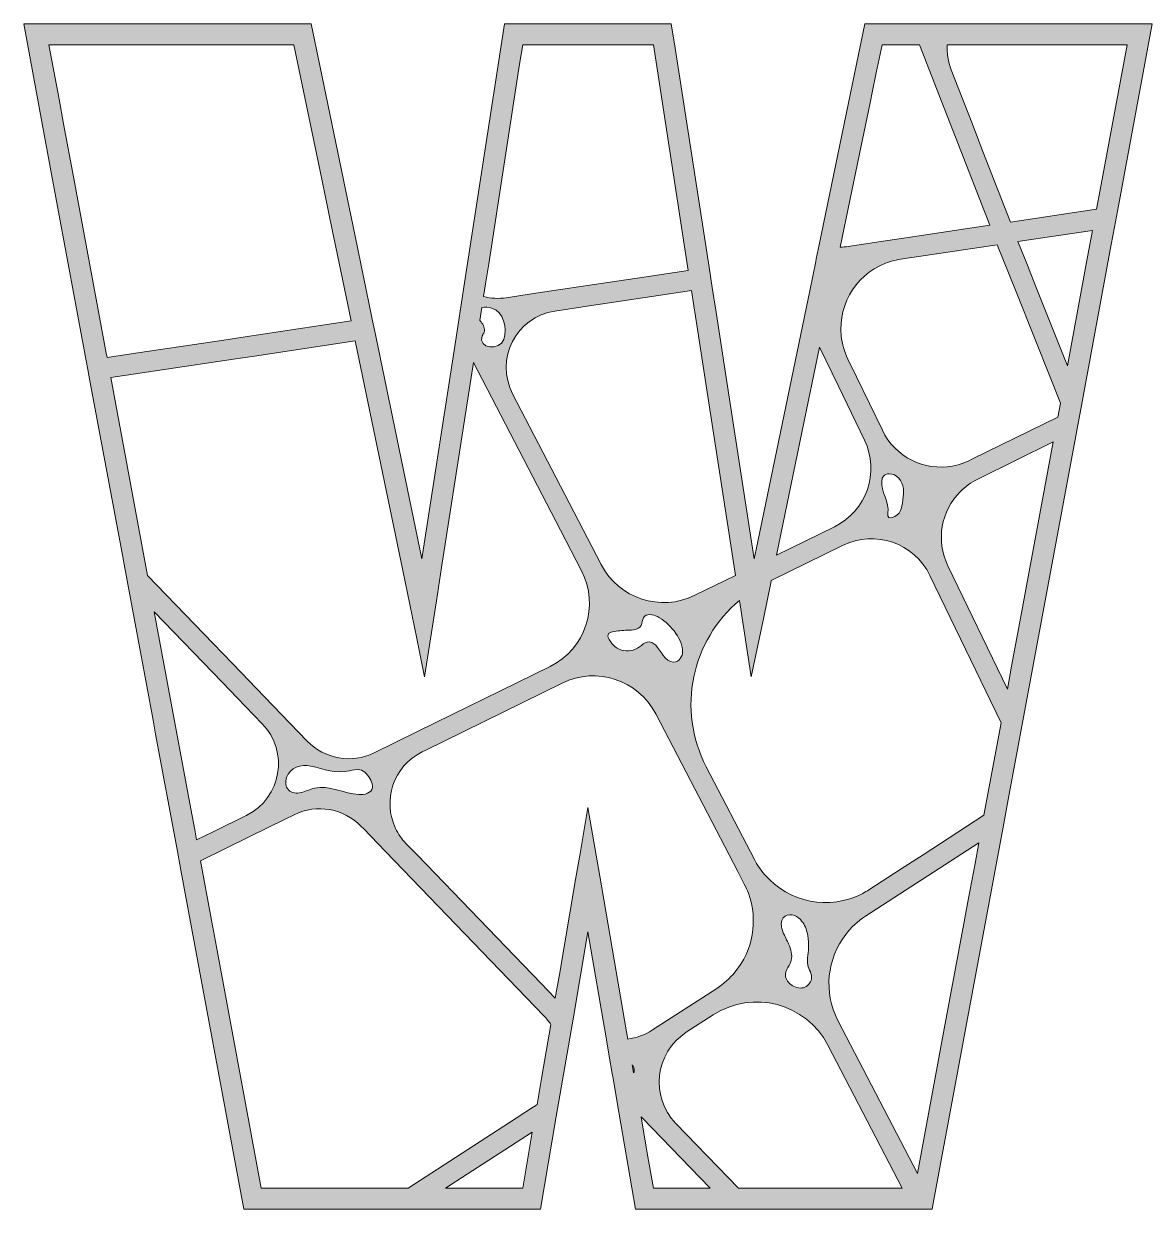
# Model space of a CAD drawing. Extents: x -1650 to 2650, y -4022 to 3022.
# Drawn here: x 550 to 972.2, y -2678 to -2234.5 of the extents above; entities that cross this region are included whole.
import ezdxf

# ---------------------------------------------------------------- set-up
doc = ezdxf.new("R2010")
doc.units = 0
doc.header["$MEASUREMENT"] = 0
doc.layers.add('Layer 1', color=7, linetype='Continuous')

# ---------------------------------------------------------------- blocks, each defined once
blk = doc.blocks.new('block 3')
at = {"layer": 'Layer 1', "true_color": 0xeb0012}
h = blk.add_hatch(color=1, dxfattribs=at)
h.dxf.hatch_style = 2
h.paths.add_polyline_path([(864.72, -2234.46), (847.63, -2317.13), (846.55, -2322.37), (846.34, -2323.38), (844.07, -2334.41), (842.08, -2344.02), (824.07, -2431.16), (823.34, -2434.67), (822.1, -2426.68), (814.33, -2376.56), (808.92, -2341.63), (807.6, -2333.11), (806.44, -2325.59), (793.73, -2243.66), (792.3, -2234.46), (729.94, -2234.46), (714.66, -2333.02), (711.49, -2353.47), (698.9, -2434.67), (681.81, -2351.96), (680.24, -2344.36), (673.95, -2313.96), (660.89, -2250.77), (657.52, -2234.46), (550, -2234.46), (556.83, -2271.19), (560.44, -2290.69), (573.41, -2360.51), (574.01, -2363.76), (574.8, -2368), (586.42, -2430.58), (588.94, -2444.17), (598.38, -2494.97), (599.34, -2500.17), (607.37, -2543.39), (608.81, -2551.16), (632.36, -2677.96), (743.3, -2677.96), (749.26, -2643.26), (755.64, -2606.06), (761.12, -2574.15), (767.93, -2613.83), (768.06, -2614.58), (769.1, -2620.65), (770.22, -2627.11), (770.64, -2629.6), (772.09, -2638.01), (778.95, -2677.96), (889.88, -2677.96), (890.41, -2675.06), (902.25, -2611.38), (902.51, -2609.93), (911.34, -2562.44), (916.43, -2535), (918.34, -2524.69), (921.45, -2507.93), (923.8, -2495.3), (943.99, -2386.62), (945.72, -2377.29), (956.9, -2317.07), (958.11, -2310.55), (959.58, -2302.64), (972.25, -2234.46)])
edge = h.paths.add_edge_path()
edge.add_spline(control_points=[(862.68, -2283.18), (862.68, -2283.18), (866.64, -2264.02), (866.64, -2264.02), (866.64, -2264.02), (867.55, -2259.59), (867.55, -2259.59), (867.55, -2259.59), (868.97, -2252.78), (868.97, -2252.78), (868.97, -2252.78), (871.13, -2242.31), (871.13, -2242.31), (871.13, -2242.31), (885.2, -2242.31), (885.2, -2242.31), (885.2, -2242.31), (894.44, -2266.09), (894.44, -2266.09), (894.44, -2266.09), (898.62, -2276.87), (898.62, -2276.87), (898.62, -2276.87), (911.45, -2309.85), (911.45, -2309.85), (911.45, -2309.85), (880.03, -2314.56), (880.03, -2314.56), (880.03, -2314.56), (872.42, -2315.7), (872.42, -2315.7), (872.42, -2315.7), (858.49, -2317.79), (858.49, -2317.79), (857.48, -2317.94), (856.47, -2318.03), (855.47, -2318.06), (855.47, -2318.06), (862.68, -2283.18), (862.68, -2283.18)], knot_values=[0, 0, 0, 0, 1, 1, 1, 2, 2, 2, 3, 3, 3, 4, 4, 4, 5, 5, 5, 6, 6, 6, 7, 7, 7, 8, 8, 8, 9, 9, 9, 10, 10, 10, 11, 11, 11, 12, 12, 12, 13, 13, 13, 13], degree=3, periodic=1)
edge = h.paths.add_edge_path()
edge.add_spline(control_points=[(843.52, -2375.88), (843.52, -2375.88), (847.74, -2355.42), (847.74, -2355.42), (847.74, -2355.42), (854.81, -2370.03), (854.81, -2370.03), (854.81, -2370.03), (864.55, -2390.19), (864.55, -2390.19), (870.37, -2402.24), (865.37, -2416.73), (853.35, -2422.63), (853.35, -2422.63), (831.65, -2433.29), (831.65, -2433.29), (831.65, -2433.29), (843.52, -2375.88), (843.52, -2375.88)], knot_values=[0, 0, 0, 0, 1, 1, 1, 2, 2, 2, 3, 3, 3, 4, 4, 4, 5, 5, 5, 6, 6, 6, 6], degree=3, periodic=1)
edge = h.paths.add_edge_path()
edge.add_spline(control_points=[(800.71, -2339.95), (800.71, -2339.95), (801.96, -2348.02), (801.96, -2348.02), (801.96, -2348.02), (805.97, -2373.93), (805.97, -2373.93), (805.97, -2373.93), (814.35, -2427.94), (814.35, -2427.94), (814.35, -2427.94), (816.34, -2440.81), (816.34, -2440.81), (816.34, -2440.81), (801.09, -2448.29), (801.09, -2448.29), (788.22, -2454.61), (772.68, -2449.5), (766.08, -2436.78), (766.08, -2436.78), (757.58, -2420.43), (757.58, -2420.43), (757.58, -2420.43), (754.08, -2413.69), (754.08, -2413.69), (754.08, -2413.69), (732.93, -2372.97), (732.93, -2372.97), (726.17, -2359.93), (734.23, -2344.11), (748.75, -2341.93), (748.75, -2341.93), (762.45, -2339.88), (762.45, -2339.88), (762.45, -2339.88), (784.99, -2336.5), (784.99, -2336.5), (784.99, -2336.5), (799.83, -2334.27), (799.83, -2334.27), (799.83, -2334.27), (800.71, -2339.95), (800.71, -2339.95)], knot_values=[0, 0, 0, 0, 1, 1, 1, 2, 2, 2, 3, 3, 3, 4, 4, 4, 5, 5, 5, 6, 6, 6, 7, 7, 7, 8, 8, 8, 9, 9, 9, 10, 10, 10, 11, 11, 11, 12, 12, 12, 13, 13, 13, 14, 14, 14, 14], degree=3, periodic=1)
edge = h.paths.add_edge_path()
edge.add_spline(control_points=[(796.5, -2469.21), (796.54, -2471.2), (795.35, -2473.2), (793.1, -2473.25), (789.9, -2473.3), (788.39, -2468.87), (786.45, -2466.94), (785.62, -2466.13), (784.46, -2465.53), (783.32, -2465.75), (782.17, -2465.96), (781.33, -2466.9), (780.41, -2467.6), (778.51, -2469), (775.92, -2469.45), (773.66, -2468.75), (771.4, -2468.06), (769.51, -2466.25), (768.73, -2464.01), (768.62, -2463.69), (768.53, -2463.35), (768.61, -2463.02), (768.79, -2462.34), (769.6, -2462.07), (770.3, -2461.93), (772.14, -2461.57), (774.02, -2461.37), (775.91, -2461.33), (777.79, -2461.3), (780.08, -2461.21), (780.98, -2459.54), (781.47, -2458.64), (781.37, -2457.49), (781.92, -2456.62), (782.94, -2455.03), (785.39, -2455.4), (787.08, -2456.25), (791.32, -2458.41), (796.43, -2464.12), (796.5, -2469.21)], knot_values=[0, 0, 0, 0, 1, 1, 1, 2, 2, 2, 3, 3, 3, 4, 4, 4, 5, 5, 5, 6, 6, 6, 7, 7, 7, 8, 8, 8, 9, 9, 9, 10, 10, 10, 11, 11, 11, 12, 12, 12, 13, 13, 13, 13], degree=3, periodic=1)
edge = h.paths.add_edge_path()
edge.add_spline(control_points=[(722.81, -2331.75), (722.81, -2331.75), (723.98, -2324.22), (723.98, -2324.22), (723.98, -2324.22), (735.55, -2249.55), (735.55, -2249.55), (735.55, -2249.55), (736.68, -2242.31), (736.68, -2242.31), (736.68, -2242.31), (785.57, -2242.31), (785.57, -2242.31), (785.57, -2242.31), (798.66, -2326.76), (798.66, -2326.76), (798.66, -2326.76), (779.53, -2329.63), (779.53, -2329.63), (779.53, -2329.63), (740.77, -2335.43), (740.77, -2335.43), (740.77, -2335.43), (730.53, -2336.97), (730.53, -2336.97), (727.65, -2337.4), (724.78, -2337.23), (722.07, -2336.53), (722.07, -2336.53), (722.81, -2331.75), (722.81, -2331.75)], knot_values=[0, 0, 0, 0, 1, 1, 1, 2, 2, 2, 3, 3, 3, 4, 4, 4, 5, 5, 5, 6, 6, 6, 7, 7, 7, 8, 8, 8, 9, 9, 9, 10, 10, 10, 10], degree=3, periodic=1)
edge = h.paths.add_edge_path()
edge.add_spline(control_points=[(721.44, -2340.56), (722.65, -2340.46), (723.86, -2340.53), (725.02, -2340.84), (729.64, -2342.13), (730.96, -2348.34), (729.58, -2352.53), (728.15, -2356.88), (719.72, -2356.1), (721.58, -2351.23), (721.77, -2350.73), (722.09, -2350.3), (722.25, -2349.8), (722.68, -2348.51), (721.98, -2347.13), (721.16, -2346.03), (721.01, -2345.83), (720.85, -2345.62), (720.69, -2345.42), (720.69, -2345.42), (721.44, -2340.56), (721.44, -2340.56)], knot_values=[0, 0, 0, 0, 1, 1, 1, 2, 2, 2, 3, 3, 3, 4, 4, 4, 5, 5, 5, 6, 6, 6, 7, 7, 7, 7], degree=3, periodic=1)
h.paths.add_polyline_path([(580.88, -2357.71), (570.25, -2300.47), (568.75, -2292.4), (564.94, -2271.91), (563.24, -2262.74), (559.44, -2242.31), (651.12, -2242.31), (660.9, -2289.64), (662.66, -2298.14), (665.58, -2312.24), (667.25, -2320.36), (672.48, -2345.66), (632.82, -2351.6), (624.91, -2352.79), (592.73, -2357.61), (581.18, -2359.34)])
edge = h.paths.add_edge_path()
edge.add_spline(control_points=[(596.32, -2440.85), (596.32, -2440.85), (596.31, -2440.85), (596.31, -2440.85), (596.31, -2440.85), (582.57, -2366.83), (582.57, -2366.83), (582.57, -2366.83), (628.45, -2359.95), (628.45, -2359.95), (628.45, -2359.95), (636.35, -2358.78), (636.35, -2358.78), (636.35, -2358.78), (674.03, -2353.13), (674.03, -2353.13), (674.03, -2353.13), (691.79, -2439.05), (691.79, -2439.05), (691.79, -2439.05), (697.03, -2464.38), (697.03, -2464.38), (697.03, -2464.38), (700.01, -2478.82), (700.01, -2478.82), (700.01, -2478.82), (704.42, -2450.4), (704.42, -2450.4), (704.42, -2450.4), (706.36, -2437.88), (706.36, -2437.88), (706.36, -2437.88), (718.25, -2361.2), (718.25, -2361.2), (718.25, -2361.2), (747.32, -2417.19), (747.32, -2417.19), (747.32, -2417.19), (750.83, -2423.94), (750.83, -2423.94), (750.83, -2423.94), (758.69, -2439.08), (758.69, -2439.08), (765.51, -2452.21), (760.2, -2468.37), (746.92, -2474.89), (746.92, -2474.89), (703.96, -2495.97), (703.96, -2495.97), (703.96, -2495.97), (697.13, -2499.33), (697.13, -2499.33), (697.13, -2499.33), (681.12, -2507.19), (681.12, -2507.19), (672.69, -2511.33), (662.57, -2509.55), (656.05, -2502.79), (656.05, -2502.79), (636.96, -2482.99), (636.96, -2482.99), (636.96, -2482.99), (631.45, -2477.28), (631.45, -2477.28), (631.45, -2477.28), (596.32, -2440.85), (596.32, -2440.85)], knot_values=[0, 0, 0, 0, 1, 1, 1, 2, 2, 2, 3, 3, 3, 4, 4, 4, 5, 5, 5, 6, 6, 6, 7, 7, 7, 8, 8, 8, 9, 9, 9, 10, 10, 10, 11, 11, 11, 12, 12, 12, 13, 13, 13, 14, 14, 14, 15, 15, 15, 16, 16, 16, 17, 17, 17, 18, 18, 18, 19, 19, 19, 20, 20, 20, 21, 21, 21, 22, 22, 22, 22], degree=3, periodic=1)
edge = h.paths.add_edge_path()
edge.add_spline(control_points=[(680.52, -2520.2), (680.16, -2522.27), (677.52, -2522.98), (675.42, -2522.84), (669.77, -2522.46), (664.26, -2519.1), (658.75, -2520.44), (657.08, -2520.84), (655.53, -2521.66), (653.85, -2522.06), (652.18, -2522.45), (650.22, -2522.32), (649.03, -2521.08), (647.9, -2519.89), (647.8, -2518), (648.35, -2516.46), (649.67, -2512.74), (653.89, -2511.33), (657.41, -2512.15), (662.52, -2513.34), (666.46, -2515.02), (671.9, -2513.89), (673.16, -2513.64), (674.45, -2513.27), (675.7, -2513.53), (677.64, -2513.93), (678.98, -2515.71), (679.88, -2517.48), (680.3, -2518.33), (680.68, -2519.26), (680.52, -2520.2)], knot_values=[0, 0, 0, 0, 1, 1, 1, 2, 2, 2, 3, 3, 3, 4, 4, 4, 5, 5, 5, 6, 6, 6, 7, 7, 7, 8, 8, 8, 9, 9, 9, 10, 10, 10, 10], degree=3, periodic=1)
edge = h.paths.add_edge_path()
edge.add_spline(control_points=[(613.98, -2535.97), (613.98, -2535.97), (612.53, -2528.15), (612.53, -2528.15), (612.53, -2528.15), (598.84, -2454.43), (598.84, -2454.43), (598.84, -2454.43), (598.84, -2454.44), (598.84, -2454.44), (598.84, -2454.44), (624.39, -2480.94), (624.39, -2480.94), (624.39, -2480.94), (629.91, -2486.65), (629.91, -2486.65), (629.91, -2486.65), (639.24, -2496.33), (639.24, -2496.33), (649.34, -2506.78), (646.41, -2524), (633.5, -2530.55), (633.4, -2530.61), (633.31, -2530.65), (633.22, -2530.7), (633.22, -2530.7), (620.87, -2536.76), (620.87, -2536.76), (620.87, -2536.76), (614.69, -2539.79), (614.69, -2539.79), (614.69, -2539.79), (613.98, -2535.97), (613.98, -2535.97)], knot_values=[0, 0, 0, 0, 1, 1, 1, 2, 2, 2, 3, 3, 3, 4, 4, 4, 5, 5, 5, 6, 6, 6, 7, 7, 7, 8, 8, 8, 9, 9, 9, 10, 10, 10, 11, 11, 11, 11], degree=3, periodic=1)
h.paths.add_polyline_path([(740.28, -2649.15), (736.68, -2670.11), (707.79, -2670.11), (740.21, -2649.11), (740.29, -2649.07)])
edge = h.paths.add_edge_path()
edge.add_spline(control_points=[(743.73, -2629), (743.73, -2629), (742.05, -2638.78), (742.05, -2638.78), (741.64, -2639.1), (741.2, -2639.4), (740.75, -2639.69), (740.75, -2639.69), (731.79, -2645.49), (731.79, -2645.49), (731.79, -2645.49), (693.78, -2670.11), (693.78, -2670.11), (693.78, -2670.11), (638.9, -2670.11), (638.9, -2670.11), (638.9, -2670.11), (622.12, -2579.78), (622.12, -2579.78), (622.12, -2579.78), (620.28, -2569.86), (620.28, -2569.86), (620.28, -2569.86), (616.14, -2547.56), (616.14, -2547.56), (616.14, -2547.56), (634.86, -2538.37), (634.86, -2538.37), (634.86, -2538.37), (647.51, -2532.16), (647.51, -2532.16), (647.51, -2532.16), (651.22, -2530.34), (651.22, -2530.34), (659.65, -2526.21), (669.77, -2527.98), (676.29, -2534.74), (676.29, -2534.74), (677.07, -2535.55), (677.07, -2535.55), (677.07, -2535.55), (685.38, -2544.17), (685.38, -2544.17), (685.38, -2544.17), (744.66, -2605.64), (744.66, -2605.64), (745.62, -2606.64), (746.47, -2607.7), (747.2, -2608.81), (747.2, -2608.81), (743.73, -2629), (743.73, -2629)], knot_values=[0, 0, 0, 0, 1, 1, 1, 2, 2, 2, 3, 3, 3, 4, 4, 4, 5, 5, 5, 6, 6, 6, 7, 7, 7, 8, 8, 8, 9, 9, 9, 10, 10, 10, 11, 11, 11, 12, 12, 12, 13, 13, 13, 14, 14, 14, 15, 15, 15, 16, 16, 16, 17, 17, 17, 17], degree=3, periodic=1)
edge = h.paths.add_edge_path()
edge.add_spline(control_points=[(778.14, -2626.88), (778.14, -2626.88), (778.14, -2626.85), (778.14, -2626.85), (778.14, -2626.85), (777.65, -2623.96), (777.65, -2623.96), (777.9, -2624.25), (778.09, -2624.55), (778.21, -2624.86), (778.58, -2625.9), (778.51, -2626.53), (778.14, -2626.88)], knot_values=[0, 0, 0, 0, 1, 1, 1, 2, 2, 2, 3, 3, 3, 4, 4, 4, 4], degree=3, periodic=1)
edge = h.paths.add_edge_path()
edge.add_spline(control_points=[(775.98, -2614.28), (775.98, -2614.28), (775.51, -2611.54), (775.51, -2611.54), (775.51, -2611.54), (765.53, -2553.37), (765.53, -2553.37), (765.53, -2553.37), (764.18, -2545.55), (764.18, -2545.55), (764.18, -2545.55), (761.12, -2527.71), (761.12, -2527.71), (761.12, -2527.71), (758.17, -2544.86), (758.17, -2544.86), (758.17, -2544.86), (756.5, -2554.62), (756.5, -2554.62), (756.5, -2554.62), (750.4, -2590.18), (750.4, -2590.18), (750.4, -2590.18), (748.88, -2599.04), (748.88, -2599.04), (748.88, -2599.04), (743.55, -2593.52), (743.55, -2593.52), (743.55, -2593.52), (697.28, -2545.54), (697.28, -2545.54), (697.28, -2545.54), (693.1, -2541.2), (693.1, -2541.2), (691.42, -2539.46), (690.1, -2537.53), (689.13, -2535.5), (684.21, -2525.22), (688.15, -2512.21), (699.12, -2506.82), (699.12, -2506.82), (700.49, -2506.15), (700.49, -2506.15), (700.49, -2506.15), (707.33, -2502.79), (707.33, -2502.79), (707.33, -2502.79), (751.5, -2481.11), (751.5, -2481.11), (764.36, -2474.8), (779.9, -2479.92), (786.5, -2492.63), (786.5, -2492.63), (817.16, -2551.63), (817.16, -2551.63), (817.16, -2551.63), (819.6, -2556.34), (819.6, -2556.34), (820.18, -2557.45), (820.69, -2558.59), (821.12, -2559.75), (824.87, -2569.86), (822.83, -2581.11), (816.11, -2589.23), (814.21, -2591.54), (811.93, -2593.6), (809.3, -2595.31), (809.3, -2595.31), (785.24, -2610.89), (785.24, -2610.89), (782.37, -2612.74), (779.21, -2613.87), (775.98, -2614.28)], knot_values=[0, 0, 0, 0, 1, 1, 1, 2, 2, 2, 3, 3, 3, 4, 4, 4, 5, 5, 5, 6, 6, 6, 7, 7, 7, 8, 8, 8, 9, 9, 9, 10, 10, 10, 11, 11, 11, 12, 12, 12, 13, 13, 13, 14, 14, 14, 15, 15, 15, 16, 16, 16, 17, 17, 17, 18, 18, 18, 19, 19, 19, 20, 20, 20, 21, 21, 21, 22, 22, 22, 23, 23, 23, 24, 24, 24, 24], degree=3, periodic=1)
edge = h.paths.add_edge_path()
edge.add_spline(control_points=[(785.57, -2670.11), (785.57, -2670.11), (783.31, -2656.97), (783.31, -2656.97), (783.31, -2656.97), (780.97, -2643.32), (780.97, -2643.32), (781.14, -2643.47), (781.29, -2643.63), (781.45, -2643.79), (781.45, -2643.79), (806.83, -2670.11), (806.83, -2670.11), (806.83, -2670.11), (785.57, -2670.11), (785.57, -2670.11)], knot_values=[0, 0, 0, 0, 1, 1, 1, 2, 2, 2, 3, 3, 3, 4, 4, 4, 5, 5, 5, 5], degree=3, periodic=1)
edge = h.paths.add_edge_path()
edge.add_spline(control_points=[(817.4, -2670.11), (817.4, -2670.11), (793.98, -2645.81), (793.98, -2645.81), (784.28, -2635.76), (786.17, -2619.35), (797.89, -2611.76), (797.89, -2611.76), (807.99, -2605.22), (807.99, -2605.22), (822.83, -2595.61), (842.72, -2600.87), (850.88, -2616.56), (850.88, -2616.56), (878.68, -2670.11), (878.68, -2670.11), (878.68, -2670.11), (817.4, -2670.11), (817.4, -2670.11)], knot_values=[0, 0, 0, 0, 1, 1, 1, 2, 2, 2, 3, 3, 3, 4, 4, 4, 5, 5, 5, 6, 6, 6, 6], degree=3, periodic=1)
edge = h.paths.add_edge_path()
edge.add_spline(control_points=[(843.33, -2586.63), (843.66, -2588.48), (845.14, -2589.8), (844.73, -2591.84), (844.42, -2593.36), (843.2, -2594.66), (841.7, -2595.06), (840.07, -2595.49), (838.29, -2594.89), (836.97, -2593.84), (835.77, -2592.89), (834.83, -2591.44), (834.97, -2589.91), (835.08, -2588.77), (835.76, -2587.8), (836.34, -2586.79), (836.56, -2586.43), (836.75, -2586.07), (836.9, -2585.69), (837.7, -2583.71), (837.26, -2581.43), (836.47, -2579.43), (836.32, -2579.06), (836.16, -2578.69), (835.98, -2578.32), (835.26, -2576.74), (834.41, -2575.21), (833.86, -2573.56), (833.35, -2572.03), (833.17, -2570.19), (834.19, -2568.94), (834.96, -2568), (836.3, -2567.63), (837.5, -2567.83), (838.7, -2568.03), (839.77, -2568.73), (840.61, -2569.61), (841.88, -2570.94), (842.65, -2572.61), (843.09, -2574.41), (843.48, -2575.94), (843.63, -2577.55), (843.66, -2579.1), (843.68, -2580.34), (843.48, -2581.65), (843.34, -2582.95), (843.2, -2584.21), (843.12, -2585.46), (843.33, -2586.63)], knot_values=[0, 0, 0, 0, 1, 1, 1, 2, 2, 2, 3, 3, 3, 4, 4, 4, 5, 5, 5, 6, 6, 6, 7, 7, 7, 8, 8, 8, 9, 9, 9, 10, 10, 10, 11, 11, 11, 12, 12, 12, 13, 13, 13, 14, 14, 14, 15, 15, 15, 16, 16, 16, 16], degree=3, periodic=1)
edge = h.paths.add_edge_path()
edge.add_spline(control_points=[(905.92, -2548.57), (905.92, -2548.57), (903.51, -2561.54), (903.51, -2561.54), (903.51, -2561.54), (902.12, -2569.05), (902.12, -2569.05), (902.12, -2569.05), (896.9, -2597.14), (896.9, -2597.14), (896.9, -2597.14), (894.43, -2610.45), (894.43, -2610.45), (894.43, -2610.45), (884.38, -2664.56), (884.38, -2664.56), (884.38, -2664.56), (854.64, -2607.3), (854.64, -2607.3), (849.13, -2596.69), (850.57, -2584.16), (857.53, -2575.16), (859.55, -2572.54), (862.03, -2570.23), (864.95, -2568.33), (864.95, -2568.33), (907.35, -2540.87), (907.35, -2540.87), (907.35, -2540.87), (905.92, -2548.57), (905.92, -2548.57)], knot_values=[0, 0, 0, 0, 1, 1, 1, 2, 2, 2, 3, 3, 3, 4, 4, 4, 5, 5, 5, 6, 6, 6, 7, 7, 7, 8, 8, 8, 9, 9, 9, 10, 10, 10, 10], degree=3, periodic=1)
edge = h.paths.add_edge_path()
edge.add_spline(control_points=[(909.26, -2530.57), (909.26, -2530.57), (886.49, -2545.32), (886.49, -2545.32), (886.49, -2545.32), (878.27, -2550.65), (878.27, -2550.65), (878.27, -2550.65), (866.25, -2558.43), (866.25, -2558.43), (865.48, -2558.92), (864.7, -2559.38), (863.91, -2559.8), (851.42, -2566.38), (836.16, -2563.24), (827.22, -2552.78), (825.75, -2551.08), (824.45, -2549.17), (823.37, -2547.08), (823.37, -2547.08), (805.37, -2512.43), (805.37, -2512.43), (794.18, -2490.88), (799.99, -2465.08), (817.8, -2450.19), (817.8, -2450.19), (822.23, -2478.82), (822.23, -2478.82), (822.23, -2478.82), (826.86, -2456.46), (826.86, -2456.46), (826.86, -2456.46), (829.52, -2443.59), (829.52, -2443.59), (829.52, -2443.59), (829.7, -2442.72), (829.7, -2442.72), (829.7, -2442.72), (856.4, -2429.62), (856.4, -2429.62), (868.53, -2423.67), (883.17, -2428.72), (889.05, -2440.88), (889.05, -2440.88), (915.69, -2495.99), (915.69, -2495.99), (915.69, -2495.99), (909.26, -2530.57), (909.26, -2530.57)], knot_values=[0, 0, 0, 0, 1, 1, 1, 2, 2, 2, 3, 3, 3, 4, 4, 4, 5, 5, 5, 6, 6, 6, 7, 7, 7, 8, 8, 8, 9, 9, 9, 10, 10, 10, 11, 11, 11, 12, 12, 12, 13, 13, 13, 14, 14, 14, 15, 15, 15, 16, 16, 16, 16], degree=3, periodic=1)
edge = h.paths.add_edge_path()
edge.add_spline(control_points=[(871.05, -2405.37), (871.12, -2404.79), (871.28, -2404.21), (871.64, -2403.76), (872.15, -2403.13), (873, -2402.84), (873.8, -2402.82), (876.62, -2402.75), (878.84, -2405.53), (879.13, -2408.32), (879.36, -2410.46), (878.81, -2414.77), (877.96, -2416.84), (877.19, -2418.71), (872.6, -2421.02), (873.29, -2417.56), (874.1, -2413.46), (870.52, -2409.51), (871.05, -2405.37)], knot_values=[0, 0, 0, 0, 1, 1, 1, 2, 2, 2, 3, 3, 3, 4, 4, 4, 5, 5, 5, 6, 6, 6, 6], degree=3, periodic=1)
edge = h.paths.add_edge_path()
edge.add_spline(control_points=[(922.7, -2458.24), (922.7, -2458.24), (919.63, -2474.74), (919.63, -2474.74), (919.63, -2474.74), (918.03, -2483.36), (918.03, -2483.36), (918.03, -2483.36), (895.75, -2437.25), (895.75, -2437.25), (891.14, -2427.72), (893.3, -2416.65), (900.36, -2409.53), (902.22, -2407.65), (904.41, -2406.05), (906.92, -2404.82), (906.93, -2404.82), (906.93, -2404.81), (906.94, -2404.81), (906.94, -2404.81), (935.2, -2390.93), (935.2, -2390.93), (935.2, -2390.93), (922.7, -2458.24), (922.7, -2458.24)], knot_values=[0, 0, 0, 0, 1, 1, 1, 2, 2, 2, 3, 3, 3, 4, 4, 4, 5, 5, 5, 6, 6, 6, 7, 7, 7, 8, 8, 8, 8], degree=3, periodic=1)
edge = h.paths.add_edge_path()
edge.add_spline(control_points=[(936.92, -2381.61), (936.92, -2381.61), (904.74, -2397.41), (904.74, -2397.41), (904.74, -2397.41), (903.9, -2397.82), (903.9, -2397.82), (901.83, -2398.84), (899.68, -2399.54), (897.52, -2399.93), (887.03, -2401.85), (876.12, -2396.64), (871.25, -2386.56), (871.25, -2386.56), (861.56, -2366.52), (861.56, -2366.52), (861.56, -2366.52), (858.37, -2359.91), (858.37, -2359.91), (857, -2357.08), (856.19, -2354.16), (855.88, -2351.26), (854.56, -2338.91), (862.28, -2326.84), (874.69, -2323.29), (875.79, -2322.97), (876.93, -2322.71), (878.1, -2322.54), (878.1, -2322.54), (882.23, -2321.92), (882.23, -2321.92), (882.23, -2321.92), (914.27, -2317.12), (914.27, -2317.12), (914.27, -2317.12), (918.73, -2328.3), (918.73, -2328.3), (918.73, -2328.3), (921.56, -2335.4), (921.56, -2335.4), (921.56, -2335.4), (934.28, -2367.34), (934.28, -2367.34), (934.28, -2367.34), (937.64, -2375.8), (937.64, -2375.8), (937.64, -2375.8), (937.89, -2376.42), (937.89, -2376.42), (937.89, -2376.42), (936.92, -2381.61), (936.92, -2381.61)], knot_values=[0, 0, 0, 0, 1, 1, 1, 2, 2, 2, 3, 3, 3, 4, 4, 4, 5, 5, 5, 6, 6, 6, 7, 7, 7, 8, 8, 8, 9, 9, 9, 10, 10, 10, 11, 11, 11, 12, 12, 12, 13, 13, 13, 14, 14, 14, 15, 15, 15, 16, 16, 16, 17, 17, 17, 17], degree=3, periodic=1)
h.paths.add_polyline_path([(948.06, -2321.66), (940.49, -2362.4), (928.34, -2331.89), (925.5, -2324.79), (921.99, -2315.97), (949.89, -2311.79), (949.89, -2311.79)])
edge = h.paths.add_edge_path()
edge.add_spline(control_points=[(952.72, -2296.55), (952.72, -2296.55), (951.36, -2303.88), (951.36, -2303.88), (951.36, -2303.88), (950.53, -2304), (950.53, -2304), (950.53, -2304), (919.17, -2308.7), (919.17, -2308.7), (919.17, -2308.7), (908.88, -2282.23), (908.88, -2282.23), (908.88, -2282.23), (904.69, -2271.45), (904.69, -2271.45), (904.69, -2271.45), (897.04, -2251.76), (897.04, -2251.76), (895.8, -2248.59), (895.35, -2245.38), (895.56, -2242.31), (895.56, -2242.31), (962.8, -2242.31), (962.8, -2242.31), (962.8, -2242.31), (952.72, -2296.55), (952.72, -2296.55)], knot_values=[0, 0, 0, 0, 1, 1, 1, 2, 2, 2, 3, 3, 3, 4, 4, 4, 5, 5, 5, 6, 6, 6, 7, 7, 7, 8, 8, 8, 9, 9, 9, 9], degree=3, periodic=1)
at = {"layer": 'Layer 1', "lineweight": 0}
for points in [[(864.72, -2234.46), (847.63, -2317.13), (846.55, -2322.37), (846.34, -2323.38), (844.07, -2334.41), (842.08, -2344.02), (824.07, -2431.16), (823.34, -2434.67), (822.1, -2426.68), (814.33, -2376.56), (808.92, -2341.63), (807.6, -2333.11), (806.44, -2325.59), (793.73, -2243.66), (792.3, -2234.46), (729.94, -2234.46), (714.66, -2333.02), (711.49, -2353.47), (698.9, -2434.67), (681.81, -2351.96), (680.24, -2344.36), (673.95, -2313.96), (660.89, -2250.77), (657.52, -2234.46), (550, -2234.46), (556.83, -2271.19), (560.44, -2290.69), (573.41, -2360.51), (574.01, -2363.76), (574.8, -2368), (586.42, -2430.58), (588.94, -2444.17), (598.38, -2494.97), (599.34, -2500.17), (607.37, -2543.39), (608.81, -2551.16), (632.36, -2677.96), (743.3, -2677.96), (749.26, -2643.26), (755.64, -2606.06), (761.12, -2574.15), (767.93, -2613.83), (768.06, -2614.58), (769.1, -2620.65), (770.22, -2627.11), (770.64, -2629.6), (772.09, -2638.01), (778.95, -2677.96), (889.88, -2677.96), (890.41, -2675.06), (902.25, -2611.38), (902.51, -2609.93), (911.34, -2562.44), (916.43, -2535), (918.34, -2524.69), (921.45, -2507.93), (923.8, -2495.3), (943.99, -2386.62), (945.72, -2377.29), (956.9, -2317.07), (958.11, -2310.55), (959.58, -2302.64), (972.25, -2234.46), (864.72, -2234.46)], [(580.88, -2357.71), (570.25, -2300.47), (568.75, -2292.4), (564.94, -2271.91), (563.24, -2262.74), (559.44, -2242.31), (651.12, -2242.31), (660.9, -2289.64), (662.66, -2298.14), (665.58, -2312.24), (667.25, -2320.36), (672.48, -2345.66), (632.82, -2351.6), (624.91, -2352.79), (592.73, -2357.61), (581.18, -2359.34), (580.88, -2357.71)], [(948.06, -2321.66), (940.49, -2362.4), (928.34, -2331.89), (925.5, -2324.79), (921.99, -2315.97), (949.89, -2311.79), (949.89, -2311.79), (948.06, -2321.66)], [(740.28, -2649.15), (736.68, -2670.11), (707.79, -2670.11), (740.21, -2649.11), (740.29, -2649.07), (740.28, -2649.15)]]:
    blk.add_lwpolyline(points, dxfattribs=at)
for points, knots in [([(722.81, -2331.75), (722.81, -2331.75), (723.98, -2324.22), (723.98, -2324.22), (723.98, -2324.22), (735.55, -2249.55), (735.55, -2249.55), (735.55, -2249.55), (736.68, -2242.31), (736.68, -2242.31), (736.68, -2242.31), (785.57, -2242.31), (785.57, -2242.31), (785.57, -2242.31), (798.66, -2326.76), (798.66, -2326.76), (798.66, -2326.76), (779.53, -2329.63), (779.53, -2329.63), (779.53, -2329.63), (740.77, -2335.43), (740.77, -2335.43), (740.77, -2335.43), (730.53, -2336.97), (730.53, -2336.97), (727.65, -2337.4), (724.78, -2337.23), (722.07, -2336.53), (722.07, -2336.53), (722.81, -2331.75), (722.81, -2331.75)], [0, 0, 0, 0, 1, 1, 1, 2, 2, 2, 3, 3, 3, 4, 4, 4, 5, 5, 5, 6, 6, 6, 7, 7, 7, 8, 8, 8, 9, 9, 9, 10, 10, 10, 10]), ([(862.68, -2283.18), (862.68, -2283.18), (866.64, -2264.02), (866.64, -2264.02), (866.64, -2264.02), (867.55, -2259.59), (867.55, -2259.59), (867.55, -2259.59), (868.97, -2252.78), (868.97, -2252.78), (868.97, -2252.78), (871.13, -2242.31), (871.13, -2242.31), (871.13, -2242.31), (885.2, -2242.31), (885.2, -2242.31), (885.2, -2242.31), (894.44, -2266.09), (894.44, -2266.09), (894.44, -2266.09), (898.62, -2276.87), (898.62, -2276.87), (898.62, -2276.87), (911.45, -2309.85), (911.45, -2309.85), (911.45, -2309.85), (880.03, -2314.56), (880.03, -2314.56), (880.03, -2314.56), (872.42, -2315.7), (872.42, -2315.7), (872.42, -2315.7), (858.49, -2317.79), (858.49, -2317.79), (857.48, -2317.94), (856.47, -2318.03), (855.47, -2318.06), (855.47, -2318.06), (862.68, -2283.18), (862.68, -2283.18)], [0, 0, 0, 0, 1, 1, 1, 2, 2, 2, 3, 3, 3, 4, 4, 4, 5, 5, 5, 6, 6, 6, 7, 7, 7, 8, 8, 8, 9, 9, 9, 10, 10, 10, 11, 11, 11, 12, 12, 12, 13, 13, 13, 13]), ([(952.72, -2296.55), (952.72, -2296.55), (951.36, -2303.88), (951.36, -2303.88), (951.36, -2303.88), (950.53, -2304), (950.53, -2304), (950.53, -2304), (919.17, -2308.7), (919.17, -2308.7), (919.17, -2308.7), (908.88, -2282.23), (908.88, -2282.23), (908.88, -2282.23), (904.69, -2271.45), (904.69, -2271.45), (904.69, -2271.45), (897.04, -2251.76), (897.04, -2251.76), (895.8, -2248.59), (895.35, -2245.38), (895.56, -2242.31), (895.56, -2242.31), (962.8, -2242.31), (962.8, -2242.31), (962.8, -2242.31), (952.72, -2296.55), (952.72, -2296.55)], [0, 0, 0, 0, 1, 1, 1, 2, 2, 2, 3, 3, 3, 4, 4, 4, 5, 5, 5, 6, 6, 6, 7, 7, 7, 8, 8, 8, 9, 9, 9, 9]), ([(936.92, -2381.61), (936.92, -2381.61), (904.74, -2397.41), (904.74, -2397.41), (904.74, -2397.41), (903.9, -2397.82), (903.9, -2397.82), (901.83, -2398.84), (899.68, -2399.54), (897.52, -2399.93), (887.03, -2401.85), (876.12, -2396.64), (871.25, -2386.56), (871.25, -2386.56), (861.56, -2366.52), (861.56, -2366.52), (861.56, -2366.52), (858.37, -2359.91), (858.37, -2359.91), (857, -2357.08), (856.19, -2354.16), (855.88, -2351.26), (854.56, -2338.91), (862.28, -2326.84), (874.69, -2323.29), (875.79, -2322.97), (876.93, -2322.71), (878.1, -2322.54), (878.1, -2322.54), (882.23, -2321.92), (882.23, -2321.92), (882.23, -2321.92), (914.27, -2317.12), (914.27, -2317.12), (914.27, -2317.12), (918.73, -2328.3), (918.73, -2328.3), (918.73, -2328.3), (921.56, -2335.4), (921.56, -2335.4), (921.56, -2335.4), (934.28, -2367.34), (934.28, -2367.34), (934.28, -2367.34), (937.64, -2375.8), (937.64, -2375.8), (937.64, -2375.8), (937.89, -2376.42), (937.89, -2376.42), (937.89, -2376.42), (936.92, -2381.61), (936.92, -2381.61)], [0, 0, 0, 0, 1, 1, 1, 2, 2, 2, 3, 3, 3, 4, 4, 4, 5, 5, 5, 6, 6, 6, 7, 7, 7, 8, 8, 8, 9, 9, 9, 10, 10, 10, 11, 11, 11, 12, 12, 12, 13, 13, 13, 14, 14, 14, 15, 15, 15, 16, 16, 16, 17, 17, 17, 17]), ([(800.71, -2339.95), (800.71, -2339.95), (801.96, -2348.02), (801.96, -2348.02), (801.96, -2348.02), (805.97, -2373.93), (805.97, -2373.93), (805.97, -2373.93), (814.35, -2427.94), (814.35, -2427.94), (814.35, -2427.94), (816.34, -2440.81), (816.34, -2440.81), (816.34, -2440.81), (801.09, -2448.29), (801.09, -2448.29), (788.22, -2454.61), (772.68, -2449.5), (766.08, -2436.78), (766.08, -2436.78), (757.58, -2420.43), (757.58, -2420.43), (757.58, -2420.43), (754.08, -2413.69), (754.08, -2413.69), (754.08, -2413.69), (732.93, -2372.97), (732.93, -2372.97), (726.17, -2359.93), (734.23, -2344.11), (748.75, -2341.93), (748.75, -2341.93), (762.45, -2339.88), (762.45, -2339.88), (762.45, -2339.88), (784.99, -2336.5), (784.99, -2336.5), (784.99, -2336.5), (799.83, -2334.27), (799.83, -2334.27), (799.83, -2334.27), (800.71, -2339.95), (800.71, -2339.95)], [0, 0, 0, 0, 1, 1, 1, 2, 2, 2, 3, 3, 3, 4, 4, 4, 5, 5, 5, 6, 6, 6, 7, 7, 7, 8, 8, 8, 9, 9, 9, 10, 10, 10, 11, 11, 11, 12, 12, 12, 13, 13, 13, 14, 14, 14, 14]), ([(721.44, -2340.56), (722.65, -2340.46), (723.86, -2340.53), (725.02, -2340.84), (729.64, -2342.13), (730.96, -2348.34), (729.58, -2352.53), (728.15, -2356.88), (719.72, -2356.1), (721.58, -2351.23), (721.77, -2350.73), (722.09, -2350.3), (722.25, -2349.8), (722.68, -2348.51), (721.98, -2347.13), (721.16, -2346.03), (721.01, -2345.83), (720.85, -2345.62), (720.69, -2345.42), (720.69, -2345.42), (721.44, -2340.56), (721.44, -2340.56)], [0, 0, 0, 0, 1, 1, 1, 2, 2, 2, 3, 3, 3, 4, 4, 4, 5, 5, 5, 6, 6, 6, 7, 7, 7, 7]), ([(596.32, -2440.85), (596.32, -2440.85), (596.31, -2440.85), (596.31, -2440.85), (596.31, -2440.85), (582.57, -2366.83), (582.57, -2366.83), (582.57, -2366.83), (628.45, -2359.95), (628.45, -2359.95), (628.45, -2359.95), (636.35, -2358.78), (636.35, -2358.78), (636.35, -2358.78), (674.03, -2353.13), (674.03, -2353.13), (674.03, -2353.13), (691.79, -2439.05), (691.79, -2439.05), (691.79, -2439.05), (697.03, -2464.38), (697.03, -2464.38), (697.03, -2464.38), (700.01, -2478.82), (700.01, -2478.82), (700.01, -2478.82), (704.42, -2450.4), (704.42, -2450.4), (704.42, -2450.4), (706.36, -2437.88), (706.36, -2437.88), (706.36, -2437.88), (718.25, -2361.2), (718.25, -2361.2), (718.25, -2361.2), (747.32, -2417.19), (747.32, -2417.19), (747.32, -2417.19), (750.83, -2423.94), (750.83, -2423.94), (750.83, -2423.94), (758.69, -2439.08), (758.69, -2439.08), (765.51, -2452.21), (760.2, -2468.37), (746.92, -2474.89), (746.92, -2474.89), (703.96, -2495.97), (703.96, -2495.97), (703.96, -2495.97), (697.13, -2499.33), (697.13, -2499.33), (697.13, -2499.33), (681.12, -2507.19), (681.12, -2507.19), (672.69, -2511.33), (662.57, -2509.55), (656.05, -2502.79), (656.05, -2502.79), (636.96, -2482.99), (636.96, -2482.99), (636.96, -2482.99), (631.45, -2477.28), (631.45, -2477.28), (631.45, -2477.28), (596.32, -2440.85), (596.32, -2440.85)], [0, 0, 0, 0, 1, 1, 1, 2, 2, 2, 3, 3, 3, 4, 4, 4, 5, 5, 5, 6, 6, 6, 7, 7, 7, 8, 8, 8, 9, 9, 9, 10, 10, 10, 11, 11, 11, 12, 12, 12, 13, 13, 13, 14, 14, 14, 15, 15, 15, 16, 16, 16, 17, 17, 17, 18, 18, 18, 19, 19, 19, 20, 20, 20, 21, 21, 21, 22, 22, 22, 22]), ([(843.52, -2375.88), (843.52, -2375.88), (847.74, -2355.42), (847.74, -2355.42), (847.74, -2355.42), (854.81, -2370.03), (854.81, -2370.03), (854.81, -2370.03), (864.55, -2390.19), (864.55, -2390.19), (870.37, -2402.24), (865.37, -2416.73), (853.35, -2422.63), (853.35, -2422.63), (831.65, -2433.29), (831.65, -2433.29), (831.65, -2433.29), (843.52, -2375.88), (843.52, -2375.88)], [0, 0, 0, 0, 1, 1, 1, 2, 2, 2, 3, 3, 3, 4, 4, 4, 5, 5, 5, 6, 6, 6, 6]), ([(922.7, -2458.24), (922.7, -2458.24), (919.63, -2474.74), (919.63, -2474.74), (919.63, -2474.74), (918.03, -2483.36), (918.03, -2483.36), (918.03, -2483.36), (895.75, -2437.25), (895.75, -2437.25), (891.14, -2427.72), (893.3, -2416.65), (900.36, -2409.53), (902.22, -2407.65), (904.41, -2406.05), (906.92, -2404.82), (906.93, -2404.82), (906.93, -2404.81), (906.94, -2404.81), (906.94, -2404.81), (935.2, -2390.93), (935.2, -2390.93), (935.2, -2390.93), (922.7, -2458.24), (922.7, -2458.24)], [0, 0, 0, 0, 1, 1, 1, 2, 2, 2, 3, 3, 3, 4, 4, 4, 5, 5, 5, 6, 6, 6, 7, 7, 7, 8, 8, 8, 8]), ([(871.05, -2405.37), (871.12, -2404.79), (871.28, -2404.21), (871.64, -2403.76), (872.15, -2403.13), (873, -2402.84), (873.8, -2402.82), (876.62, -2402.75), (878.84, -2405.53), (879.13, -2408.32), (879.36, -2410.46), (878.81, -2414.77), (877.96, -2416.84), (877.19, -2418.71), (872.6, -2421.02), (873.29, -2417.56), (874.1, -2413.46), (870.52, -2409.51), (871.05, -2405.37)], [0, 0, 0, 0, 1, 1, 1, 2, 2, 2, 3, 3, 3, 4, 4, 4, 5, 5, 5, 6, 6, 6, 6]), ([(909.26, -2530.57), (909.26, -2530.57), (886.49, -2545.32), (886.49, -2545.32), (886.49, -2545.32), (878.27, -2550.65), (878.27, -2550.65), (878.27, -2550.65), (866.25, -2558.43), (866.25, -2558.43), (865.48, -2558.92), (864.7, -2559.38), (863.91, -2559.8), (851.42, -2566.38), (836.16, -2563.24), (827.22, -2552.78), (825.75, -2551.08), (824.45, -2549.17), (823.37, -2547.08), (823.37, -2547.08), (805.37, -2512.43), (805.37, -2512.43), (794.18, -2490.88), (799.99, -2465.08), (817.8, -2450.19), (817.8, -2450.19), (822.23, -2478.82), (822.23, -2478.82), (822.23, -2478.82), (826.86, -2456.46), (826.86, -2456.46), (826.86, -2456.46), (829.52, -2443.59), (829.52, -2443.59), (829.52, -2443.59), (829.7, -2442.72), (829.7, -2442.72), (829.7, -2442.72), (856.4, -2429.62), (856.4, -2429.62), (868.53, -2423.67), (883.17, -2428.72), (889.05, -2440.88), (889.05, -2440.88), (915.69, -2495.99), (915.69, -2495.99), (915.69, -2495.99), (909.26, -2530.57), (909.26, -2530.57)], [0, 0, 0, 0, 1, 1, 1, 2, 2, 2, 3, 3, 3, 4, 4, 4, 5, 5, 5, 6, 6, 6, 7, 7, 7, 8, 8, 8, 9, 9, 9, 10, 10, 10, 11, 11, 11, 12, 12, 12, 13, 13, 13, 14, 14, 14, 15, 15, 15, 16, 16, 16, 16]), ([(613.98, -2535.97), (613.98, -2535.97), (612.53, -2528.15), (612.53, -2528.15), (612.53, -2528.15), (598.84, -2454.43), (598.84, -2454.43), (598.84, -2454.43), (598.84, -2454.44), (598.84, -2454.44), (598.84, -2454.44), (624.39, -2480.94), (624.39, -2480.94), (624.39, -2480.94), (629.91, -2486.65), (629.91, -2486.65), (629.91, -2486.65), (639.24, -2496.33), (639.24, -2496.33), (649.34, -2506.78), (646.41, -2524), (633.5, -2530.55), (633.4, -2530.61), (633.31, -2530.65), (633.22, -2530.7), (633.22, -2530.7), (620.87, -2536.76), (620.87, -2536.76), (620.87, -2536.76), (614.69, -2539.79), (614.69, -2539.79), (614.69, -2539.79), (613.98, -2535.97), (613.98, -2535.97)], [0, 0, 0, 0, 1, 1, 1, 2, 2, 2, 3, 3, 3, 4, 4, 4, 5, 5, 5, 6, 6, 6, 7, 7, 7, 8, 8, 8, 9, 9, 9, 10, 10, 10, 11, 11, 11, 11]), ([(796.5, -2469.21), (796.54, -2471.2), (795.35, -2473.2), (793.1, -2473.25), (789.9, -2473.3), (788.39, -2468.87), (786.45, -2466.94), (785.62, -2466.13), (784.46, -2465.53), (783.32, -2465.75), (782.17, -2465.96), (781.33, -2466.9), (780.41, -2467.6), (778.51, -2469), (775.92, -2469.45), (773.66, -2468.75), (771.4, -2468.06), (769.51, -2466.25), (768.73, -2464.01), (768.62, -2463.69), (768.53, -2463.35), (768.61, -2463.02), (768.79, -2462.34), (769.6, -2462.07), (770.3, -2461.93), (772.14, -2461.57), (774.02, -2461.37), (775.91, -2461.33), (777.79, -2461.3), (780.08, -2461.21), (780.98, -2459.54), (781.47, -2458.64), (781.37, -2457.49), (781.92, -2456.62), (782.94, -2455.03), (785.39, -2455.4), (787.08, -2456.25), (791.32, -2458.41), (796.43, -2464.12), (796.5, -2469.21)], [0, 0, 0, 0, 1, 1, 1, 2, 2, 2, 3, 3, 3, 4, 4, 4, 5, 5, 5, 6, 6, 6, 7, 7, 7, 8, 8, 8, 9, 9, 9, 10, 10, 10, 11, 11, 11, 12, 12, 12, 13, 13, 13, 13]), ([(775.98, -2614.28), (775.98, -2614.28), (775.51, -2611.54), (775.51, -2611.54), (775.51, -2611.54), (765.53, -2553.37), (765.53, -2553.37), (765.53, -2553.37), (764.18, -2545.55), (764.18, -2545.55), (764.18, -2545.55), (761.12, -2527.71), (761.12, -2527.71), (761.12, -2527.71), (758.17, -2544.86), (758.17, -2544.86), (758.17, -2544.86), (756.5, -2554.62), (756.5, -2554.62), (756.5, -2554.62), (750.4, -2590.18), (750.4, -2590.18), (750.4, -2590.18), (748.88, -2599.04), (748.88, -2599.04), (748.88, -2599.04), (743.55, -2593.52), (743.55, -2593.52), (743.55, -2593.52), (697.28, -2545.54), (697.28, -2545.54), (697.28, -2545.54), (693.1, -2541.2), (693.1, -2541.2), (691.42, -2539.46), (690.1, -2537.53), (689.13, -2535.5), (684.21, -2525.22), (688.15, -2512.21), (699.12, -2506.82), (699.12, -2506.82), (700.49, -2506.15), (700.49, -2506.15), (700.49, -2506.15), (707.33, -2502.79), (707.33, -2502.79), (707.33, -2502.79), (751.5, -2481.11), (751.5, -2481.11), (764.36, -2474.8), (779.9, -2479.92), (786.5, -2492.63), (786.5, -2492.63), (817.16, -2551.63), (817.16, -2551.63), (817.16, -2551.63), (819.6, -2556.34), (819.6, -2556.34), (820.18, -2557.45), (820.69, -2558.59), (821.12, -2559.75), (824.87, -2569.86), (822.83, -2581.11), (816.11, -2589.23), (814.21, -2591.54), (811.93, -2593.6), (809.3, -2595.31), (809.3, -2595.31), (785.24, -2610.89), (785.24, -2610.89), (782.37, -2612.74), (779.21, -2613.87), (775.98, -2614.28)], [0, 0, 0, 0, 1, 1, 1, 2, 2, 2, 3, 3, 3, 4, 4, 4, 5, 5, 5, 6, 6, 6, 7, 7, 7, 8, 8, 8, 9, 9, 9, 10, 10, 10, 11, 11, 11, 12, 12, 12, 13, 13, 13, 14, 14, 14, 15, 15, 15, 16, 16, 16, 17, 17, 17, 18, 18, 18, 19, 19, 19, 20, 20, 20, 21, 21, 21, 22, 22, 22, 23, 23, 23, 24, 24, 24, 24]), ([(680.52, -2520.2), (680.16, -2522.27), (677.52, -2522.98), (675.42, -2522.84), (669.77, -2522.46), (664.26, -2519.1), (658.75, -2520.44), (657.08, -2520.84), (655.53, -2521.66), (653.85, -2522.06), (652.18, -2522.45), (650.22, -2522.32), (649.03, -2521.08), (647.9, -2519.89), (647.8, -2518), (648.35, -2516.46), (649.67, -2512.74), (653.89, -2511.33), (657.41, -2512.15), (662.52, -2513.34), (666.46, -2515.02), (671.9, -2513.89), (673.16, -2513.64), (674.45, -2513.27), (675.7, -2513.53), (677.64, -2513.93), (678.98, -2515.71), (679.88, -2517.48), (680.3, -2518.33), (680.68, -2519.26), (680.52, -2520.2)], [0, 0, 0, 0, 1, 1, 1, 2, 2, 2, 3, 3, 3, 4, 4, 4, 5, 5, 5, 6, 6, 6, 7, 7, 7, 8, 8, 8, 9, 9, 9, 10, 10, 10, 10]), ([(743.73, -2629), (743.73, -2629), (742.05, -2638.78), (742.05, -2638.78), (741.64, -2639.1), (741.2, -2639.4), (740.75, -2639.69), (740.75, -2639.69), (731.79, -2645.49), (731.79, -2645.49), (731.79, -2645.49), (693.78, -2670.11), (693.78, -2670.11), (693.78, -2670.11), (638.9, -2670.11), (638.9, -2670.11), (638.9, -2670.11), (622.12, -2579.78), (622.12, -2579.78), (622.12, -2579.78), (620.28, -2569.86), (620.28, -2569.86), (620.28, -2569.86), (616.14, -2547.56), (616.14, -2547.56), (616.14, -2547.56), (634.86, -2538.37), (634.86, -2538.37), (634.86, -2538.37), (647.51, -2532.16), (647.51, -2532.16), (647.51, -2532.16), (651.22, -2530.34), (651.22, -2530.34), (659.65, -2526.21), (669.77, -2527.98), (676.29, -2534.74), (676.29, -2534.74), (677.07, -2535.55), (677.07, -2535.55), (677.07, -2535.55), (685.38, -2544.17), (685.38, -2544.17), (685.38, -2544.17), (744.66, -2605.64), (744.66, -2605.64), (745.62, -2606.64), (746.47, -2607.7), (747.2, -2608.81), (747.2, -2608.81), (743.73, -2629), (743.73, -2629)], [0, 0, 0, 0, 1, 1, 1, 2, 2, 2, 3, 3, 3, 4, 4, 4, 5, 5, 5, 6, 6, 6, 7, 7, 7, 8, 8, 8, 9, 9, 9, 10, 10, 10, 11, 11, 11, 12, 12, 12, 13, 13, 13, 14, 14, 14, 15, 15, 15, 16, 16, 16, 17, 17, 17, 17]), ([(905.92, -2548.57), (905.92, -2548.57), (903.51, -2561.54), (903.51, -2561.54), (903.51, -2561.54), (902.12, -2569.05), (902.12, -2569.05), (902.12, -2569.05), (896.9, -2597.14), (896.9, -2597.14), (896.9, -2597.14), (894.43, -2610.45), (894.43, -2610.45), (894.43, -2610.45), (884.38, -2664.56), (884.38, -2664.56), (884.38, -2664.56), (854.64, -2607.3), (854.64, -2607.3), (849.13, -2596.69), (850.57, -2584.16), (857.53, -2575.16), (859.55, -2572.54), (862.03, -2570.23), (864.95, -2568.33), (864.95, -2568.33), (907.35, -2540.87), (907.35, -2540.87), (907.35, -2540.87), (905.92, -2548.57), (905.92, -2548.57)], [0, 0, 0, 0, 1, 1, 1, 2, 2, 2, 3, 3, 3, 4, 4, 4, 5, 5, 5, 6, 6, 6, 7, 7, 7, 8, 8, 8, 9, 9, 9, 10, 10, 10, 10]), ([(843.33, -2586.63), (843.66, -2588.48), (845.14, -2589.8), (844.73, -2591.84), (844.42, -2593.36), (843.2, -2594.66), (841.7, -2595.06), (840.07, -2595.49), (838.29, -2594.89), (836.97, -2593.84), (835.77, -2592.89), (834.83, -2591.44), (834.97, -2589.91), (835.08, -2588.77), (835.76, -2587.8), (836.34, -2586.79), (836.56, -2586.43), (836.75, -2586.07), (836.9, -2585.69), (837.7, -2583.71), (837.26, -2581.43), (836.47, -2579.43), (836.32, -2579.06), (836.16, -2578.69), (835.98, -2578.32), (835.26, -2576.74), (834.41, -2575.21), (833.86, -2573.56), (833.35, -2572.03), (833.17, -2570.19), (834.19, -2568.94), (834.96, -2568), (836.3, -2567.63), (837.5, -2567.83), (838.7, -2568.03), (839.77, -2568.73), (840.61, -2569.61), (841.88, -2570.94), (842.65, -2572.61), (843.09, -2574.41), (843.48, -2575.94), (843.63, -2577.55), (843.66, -2579.1), (843.68, -2580.34), (843.48, -2581.65), (843.34, -2582.95), (843.2, -2584.21), (843.12, -2585.46), (843.33, -2586.63)], [0, 0, 0, 0, 1, 1, 1, 2, 2, 2, 3, 3, 3, 4, 4, 4, 5, 5, 5, 6, 6, 6, 7, 7, 7, 8, 8, 8, 9, 9, 9, 10, 10, 10, 11, 11, 11, 12, 12, 12, 13, 13, 13, 14, 14, 14, 15, 15, 15, 16, 16, 16, 16]), ([(817.4, -2670.11), (817.4, -2670.11), (793.98, -2645.81), (793.98, -2645.81), (784.28, -2635.76), (786.17, -2619.35), (797.89, -2611.76), (797.89, -2611.76), (807.99, -2605.22), (807.99, -2605.22), (822.83, -2595.61), (842.72, -2600.87), (850.88, -2616.56), (850.88, -2616.56), (878.68, -2670.11), (878.68, -2670.11), (878.68, -2670.11), (817.4, -2670.11), (817.4, -2670.11)], [0, 0, 0, 0, 1, 1, 1, 2, 2, 2, 3, 3, 3, 4, 4, 4, 5, 5, 5, 6, 6, 6, 6]), ([(778.14, -2626.88), (778.14, -2626.88), (778.14, -2626.85), (778.14, -2626.85), (778.14, -2626.85), (777.65, -2623.96), (777.65, -2623.96), (777.9, -2624.25), (778.09, -2624.55), (778.21, -2624.86), (778.58, -2625.9), (778.51, -2626.53), (778.14, -2626.88)], [0, 0, 0, 0, 1, 1, 1, 2, 2, 2, 3, 3, 3, 4, 4, 4, 4]), ([(785.57, -2670.11), (785.57, -2670.11), (783.31, -2656.97), (783.31, -2656.97), (783.31, -2656.97), (780.97, -2643.32), (780.97, -2643.32), (781.14, -2643.47), (781.29, -2643.63), (781.45, -2643.79), (781.45, -2643.79), (806.83, -2670.11), (806.83, -2670.11), (806.83, -2670.11), (785.57, -2670.11), (785.57, -2670.11)], [0, 0, 0, 0, 1, 1, 1, 2, 2, 2, 3, 3, 3, 4, 4, 4, 5, 5, 5, 5])]:
    blk.add_open_spline(points, degree=3, knots=knots, dxfattribs=at)

msp = doc.modelspace()

# ---------------------------------------------------------------- block references
at = {"layer": 'Layer 1'}
msp.add_blockref('block 3', (0, 0), dxfattribs=at)

doc.saveas('drawing.dxf')
